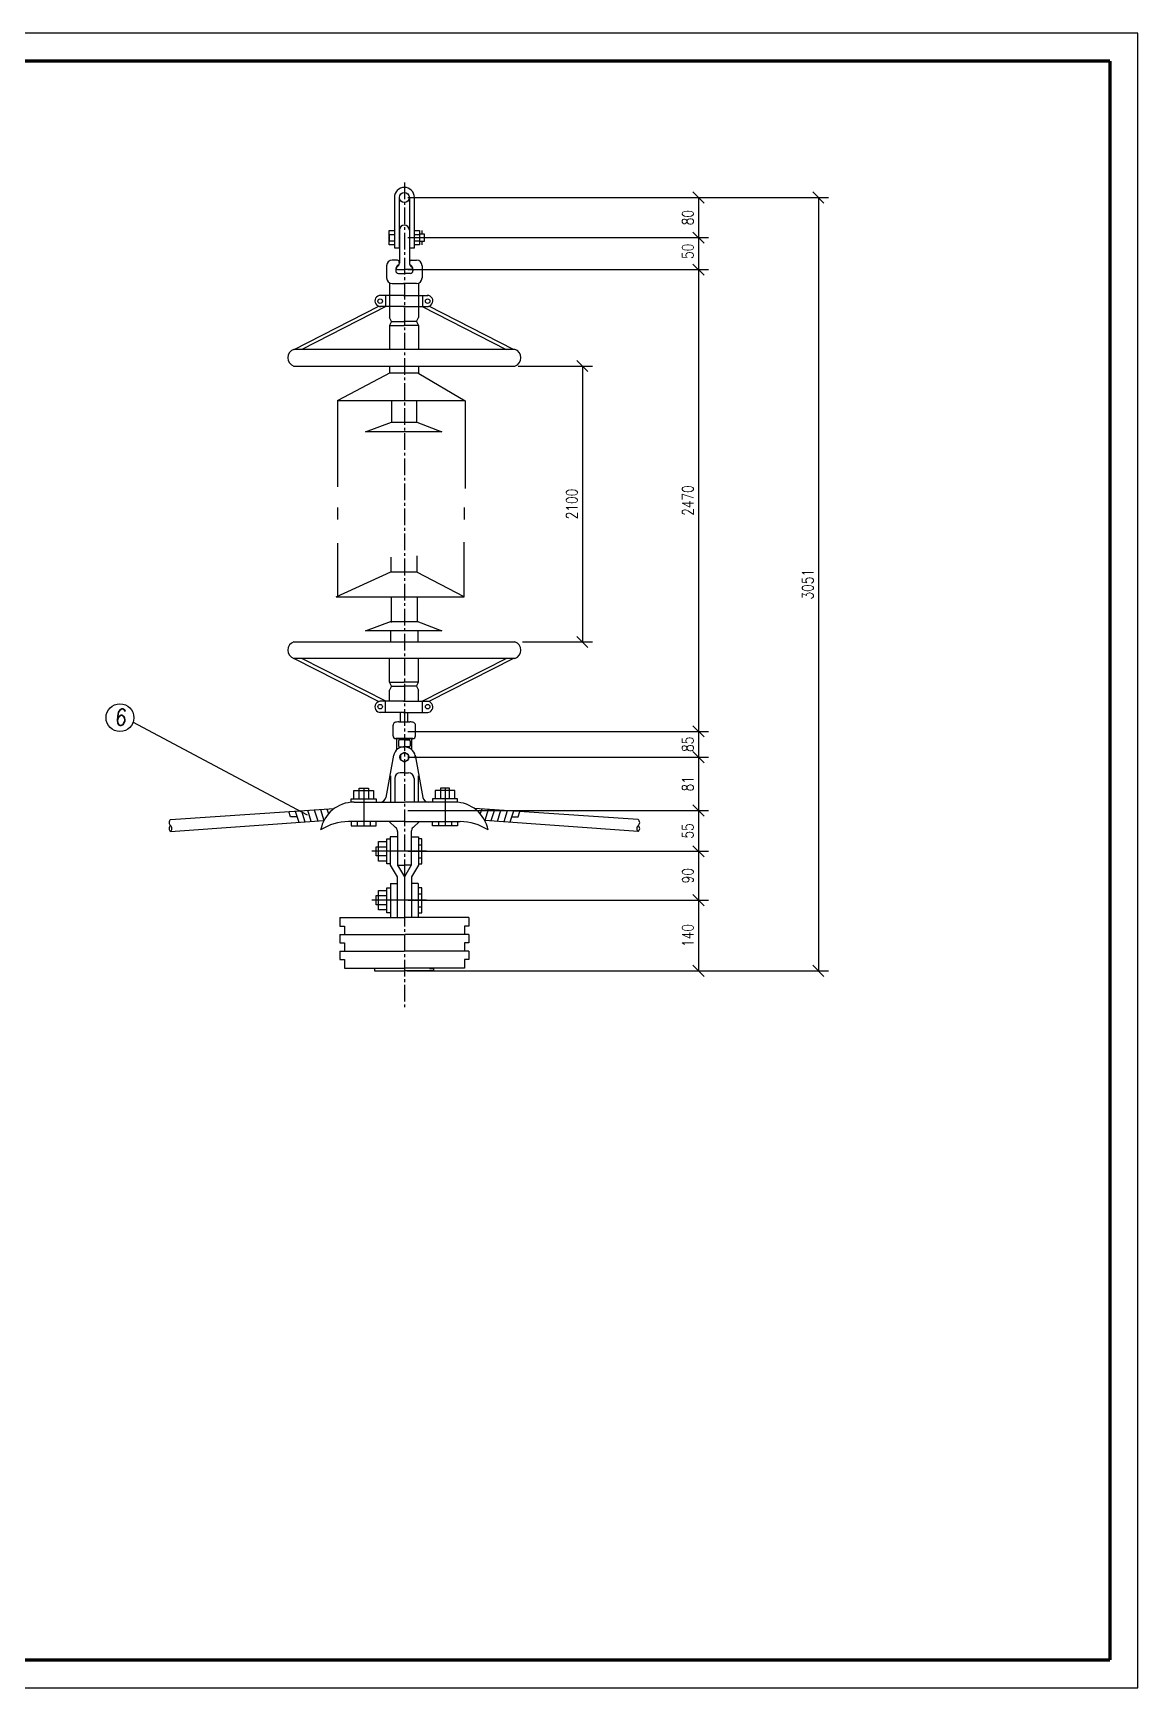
# Model space of a CAD drawing. Extents: x 2254 to 4895, y 1292 to 2309.
# Drawn here: x 3924.4 to 4122.7, y 1651.8 to 1948.8 of the extents above; entities that cross this region are included whole.
import ezdxf

# ---------------------------------------------------------------- set-up
doc = ezdxf.new("R2010")
doc.units = 0
doc.header["$LTSCALE"] = 4
doc.header["$MEASUREMENT"] = 0
doc.linetypes.add('CENTER2', pattern=[1.125, 0.75, -0.125, 0.125, -0.125])
doc.layers.get('0').update_dxf_attribs({"linetype": 'CONTINUOUS'})
doc.layers.get('Defpoints').update_dxf_attribs({"linetype": 'CONTINUOUS'})
doc.layers.add('1', color=7, linetype='CONTINUOUS')
doc.layers.add('CHI', color=4, linetype='CONTINUOUS')
doc.styles.add('HZ', font='txt.shx', dxfattribs={"width": 0.8, "bigfont": 'hztxt.shx'})
doc.styles.add('标准', font='txt.shx', dxfattribs={"width": 0.8, "oblique": 5})
doc.dimstyles.new('D2N', dxfattribs={"dimscale": 10, "dimtxt": 0.2, "dimasz": 0, "dimexe": 0.18, "dimexo": 0.06, "dimgap": 0.09, "dimtad": 1, "dimdec": 4, "dimzin": 0, "dimdsep": 46, "dimtxsty": 'HZ', "dimtsz": 0.1, "dimcen": 0.09, "dimadec": 0, "dimazin": 0, "dimtfac": 0.9, "dimtdec": 4, "dimtix": 1, "dimtmove": 2, "dimatfit": 3, "dimfxl": 1, "dimtolj": 1, "dimtzin": 0, "dimarcsym": 0})

# ---------------------------------------------------------------- blocks, each defined once
blk = doc.blocks.new('*D95')
at = {"color": 0, "lineweight": -2, "transparency": 16777216}
for p, q in [((3991.61, 1919.29), (4045.61, 1919.29)), ((4044.81, 1918.29), (4042.81, 1920.29)), ((4043.81, 1919.29), (4043.81, 1912.1)), ((4042.81, 1913.1), (4044.81, 1911.1)), ((3991.61, 1912.1), (4045.61, 1912.1))]:
    blk.add_line(p, q, dxfattribs=at)
at = {"layer": 'Defpoints', "color": 0, "ltscale": 0.1, "transparency": 16777216}
for p in [(3991.01, 1919.29), (3991.01, 1912.1), (4043.81, 1912.1)]:
    blk.add_point(p, dxfattribs=at)
at = {"color": 0, "ltscale": 0.1, "transparency": 16777216, "insert": (4041.91, 1915.69), "char_height": 2, "attachment_point": 5, "rotation": 90, "style": 'HZ'}
blk.add_mtext('\\A1;80', dxfattribs=at)
blk = doc.blocks.new('*D96')
at = {"color": 0, "lineweight": -2, "transparency": 16777216}
for p, q in [((3991.61, 1919.29), (4045.61, 1919.29)), ((4044.81, 1918.29), (4042.81, 1920.29)), ((4043.81, 1919.29), (4043.81, 1906.35)), ((4042.81, 1907.35), (4044.81, 1905.35)), ((3991.64, 1906.35), (4045.61, 1906.35))]:
    blk.add_line(p, q, dxfattribs=at)
at = {"layer": 'Defpoints', "color": 0, "ltscale": 0.1, "transparency": 16777216}
for p in [(3991.01, 1919.29), (3991.04, 1906.35), (4043.81, 1906.35)]:
    blk.add_point(p, dxfattribs=at)
at = {"color": 0, "ltscale": 0.1, "transparency": 16777216, "insert": (4041.91, 1909.63), "char_height": 2, "attachment_point": 5, "rotation": 90, "style": 'HZ'}
blk.add_mtext('\\A1;50', dxfattribs=at)
blk = doc.blocks.new('*D97')
at = {"color": 0, "lineweight": -2, "transparency": 16777216}
for p, q in [((4044.81, 1905.35), (4042.81, 1907.35)), ((3991.64, 1906.35), (4045.61, 1906.35)), ((4043.81, 1906.35), (4043.81, 1823.47)), ((4042.81, 1824.47), (4044.81, 1822.47)), ((3991.61, 1823.47), (4045.61, 1823.47))]:
    blk.add_line(p, q, dxfattribs=at)
at = {"layer": 'Defpoints', "color": 0, "ltscale": 0.1, "transparency": 16777216}
for p in [(3991.04, 1906.35), (3991.01, 1823.47), (4043.81, 1823.47)]:
    blk.add_point(p, dxfattribs=at)
at = {"color": 0, "ltscale": 0.1, "transparency": 16777216, "insert": (4041.91, 1864.91), "char_height": 2, "attachment_point": 5, "rotation": 90, "style": 'HZ'}
blk.add_mtext('\\A1;2470', dxfattribs=at)
blk = doc.blocks.new('*D98')
at = {"color": 0, "lineweight": -2, "transparency": 16777216}
for p, q in [((4044.81, 1822.47), (4042.81, 1824.47)), ((3991.61, 1823.47), (4045.61, 1823.47)), ((4043.81, 1823.47), (4043.81, 1818.85)), ((3991.65, 1818.85), (4045.61, 1818.85)), ((4042.81, 1819.85), (4044.81, 1817.85))]:
    blk.add_line(p, q, dxfattribs=at)
at = {"layer": 'Defpoints', "color": 0, "ltscale": 0.1, "transparency": 16777216}
for p in [(3991.01, 1823.47), (3991.05, 1818.85), (4043.81, 1818.85)]:
    blk.add_point(p, dxfattribs=at)
at = {"color": 0, "ltscale": 0.1, "transparency": 16777216, "insert": (4041.91, 1821.16), "char_height": 2, "attachment_point": 5, "rotation": 90, "style": 'HZ'}
blk.add_mtext('\\A1;85', dxfattribs=at)
blk = doc.blocks.new('*D99')
at = {"color": 0, "lineweight": -2, "transparency": 16777216}
for p, q in [((3991.65, 1818.85), (4045.61, 1818.85)), ((4044.81, 1817.85), (4042.81, 1819.85)), ((4043.81, 1818.85), (4043.81, 1809.27)), ((3991.61, 1809.27), (4045.61, 1809.27)), ((4042.81, 1810.27), (4044.81, 1808.27))]:
    blk.add_line(p, q, dxfattribs=at)
at = {"layer": 'Defpoints', "color": 0, "ltscale": 0.1, "transparency": 16777216}
for p in [(3991.05, 1818.85), (3991.01, 1809.27), (4043.81, 1809.27)]:
    blk.add_point(p, dxfattribs=at)
at = {"color": 0, "ltscale": 0.1, "transparency": 16777216, "insert": (4041.91, 1814.06), "char_height": 2, "attachment_point": 5, "rotation": 90, "style": 'HZ'}
blk.add_mtext('\\A1;81', dxfattribs=at)
blk = doc.blocks.new('*D100')
at = {"color": 0, "lineweight": -2, "transparency": 16777216}
for p, q in [((4011.46, 1889.04), (4024.78, 1889.04)), ((4023.98, 1888.04), (4021.98, 1890.04)), ((4022.98, 1889.04), (4022.98, 1839.53)), ((4012.2, 1839.53), (4024.78, 1839.53)), ((4021.98, 1840.53), (4023.98, 1838.53))]:
    blk.add_line(p, q, dxfattribs=at)
at = {"layer": 'Defpoints', "color": 0, "ltscale": 0.1, "transparency": 16777216}
for p in [(4010.86, 1889.04), (4011.6, 1839.53), (4022.98, 1839.53)]:
    blk.add_point(p, dxfattribs=at)
at = {"color": 0, "ltscale": 0.1, "transparency": 16777216, "insert": (4021.08, 1864.28), "char_height": 2, "attachment_point": 5, "rotation": 90, "style": 'HZ'}
blk.add_mtext('\\A1;2100', dxfattribs=at)
blk = doc.blocks.new('*D101')
at = {"color": 0, "lineweight": -2, "transparency": 16777216}
for p, q in [((3991.61, 1809.27), (4045.61, 1809.27)), ((4044.81, 1808.27), (4042.81, 1810.27)), ((4043.81, 1809.27), (4043.81, 1801.95)), ((4042.81, 1802.95), (4044.81, 1800.95)), ((3991.61, 1801.95), (4045.61, 1801.95))]:
    blk.add_line(p, q, dxfattribs=at)
at = {"layer": 'Defpoints', "color": 0, "ltscale": 0.1, "transparency": 16777216}
for p in [(3991.01, 1809.27), (3991.01, 1801.95), (4043.81, 1801.95)]:
    blk.add_point(p, dxfattribs=at)
at = {"color": 0, "ltscale": 0.1, "transparency": 16777216, "insert": (4041.91, 1805.61), "char_height": 2, "attachment_point": 5, "rotation": 90, "style": 'HZ'}
blk.add_mtext('\\A1;55', dxfattribs=at)
blk = doc.blocks.new('*D102')
at = {"color": 0, "lineweight": -2, "transparency": 16777216}
for p, q in [((4044.81, 1800.95), (4042.81, 1802.95)), ((3991.61, 1801.95), (4045.61, 1801.95)), ((4043.81, 1801.95), (4043.81, 1793.18)), ((4042.81, 1794.18), (4044.81, 1792.18)), ((3991.61, 1793.18), (4045.61, 1793.18))]:
    blk.add_line(p, q, dxfattribs=at)
at = {"layer": 'Defpoints', "color": 0, "ltscale": 0.1, "transparency": 16777216}
for p in [(3991.01, 1801.95), (3991.01, 1793.18), (4043.81, 1793.18)]:
    blk.add_point(p, dxfattribs=at)
at = {"color": 0, "ltscale": 0.1, "transparency": 16777216, "insert": (4041.91, 1797.56), "char_height": 2, "attachment_point": 5, "rotation": 90, "style": 'HZ'}
blk.add_mtext('\\A1;90', dxfattribs=at)
blk = doc.blocks.new('*D103')
at = {"color": 0, "lineweight": -2, "transparency": 16777216}
for p, q in [((4044.81, 1792.18), (4042.81, 1794.18)), ((3991.61, 1793.18), (4045.61, 1793.18)), ((4043.81, 1793.18), (4043.81, 1780.5)), ((3991.54, 1780.5), (4045.61, 1780.5)), ((4042.81, 1781.5), (4044.81, 1779.5))]:
    blk.add_line(p, q, dxfattribs=at)
at = {"layer": 'Defpoints', "color": 0, "ltscale": 0.1, "transparency": 16777216}
for p in [(3991.01, 1793.18), (3990.94, 1780.5), (4043.81, 1780.5)]:
    blk.add_point(p, dxfattribs=at)
at = {"color": 0, "ltscale": 0.1, "transparency": 16777216, "insert": (4041.91, 1786.84), "char_height": 2, "attachment_point": 5, "rotation": 90, "style": 'HZ'}
blk.add_mtext('\\A1;140', dxfattribs=at)
blk = doc.blocks.new('*D104')
at = {"color": 0, "lineweight": -2, "transparency": 16777216}
for p, q in [((3991.61, 1919.29), (4067.14, 1919.29)), ((4066.34, 1918.29), (4064.34, 1920.29)), ((4065.34, 1919.29), (4065.34, 1780.5)), ((3991.54, 1780.5), (4067.14, 1780.5)), ((4064.34, 1781.5), (4066.34, 1779.5))]:
    blk.add_line(p, q, dxfattribs=at)
at = {"layer": 'Defpoints', "color": 0, "ltscale": 0.1, "transparency": 16777216}
for p in [(3991.01, 1919.29), (3990.94, 1780.5), (4065.34, 1780.5)]:
    blk.add_point(p, dxfattribs=at)
at = {"color": 0, "ltscale": 0.1, "transparency": 16777216, "insert": (4063.44, 1849.89), "char_height": 2, "attachment_point": 5, "rotation": 90, "style": 'HZ'}
blk.add_mtext('\\A1;3051', dxfattribs=at)

msp = doc.modelspace()

# ---------------------------------------------------------------- linework, layer by layer
at = {"color": 7}
for p, q in [((4122.71504, 1948.8), (3702.71504, 1948.8)), ((4122.71504, 1651.8), (4122.71504, 1948.8)), ((3989.21109, 1919.29746), (3989.21109, 1910.28226)), ((3990.11109, 1910.28226), (3990.11109, 1919.29746)), ((3991.91109, 1919.29746), (3991.91109, 1910.28226)), ((3992.81109, 1910.28226), (3992.81109, 1919.29746)), ((3988.31109, 1911.45226), (3988.31109, 1913.34226)), ((3988.31109, 1913.34226), (3989.21109, 1913.34226)), ((3988.31109, 1912.71226), (3988.31109, 1911.45226)), ((3989.21109, 1913.34226), (3989.21109, 1912.71226)), ((3990.11109, 1913.43226), (3990.11109, 1907.50242)), ((3991.91109, 1913.43226), (3991.91109, 1908.25726)), ((3991.91109, 1913.43226), (3991.91109, 1907.50242)), ((3992.81109, 1913.34226), (3993.71109, 1913.34226)), ((3992.81113, 1912.71226), (3992.81109, 1912.71226)), ((3993.71109, 1913.34226), (3993.71109, 1910.82226)), ((3994.61109, 1912.71226), (3993.71289, 1912.71226)), ((3994.16109, 1913.34226), (3994.16109, 1912.71226)), ((3994.61109, 1911.45226), (3994.61109, 1912.71226)), ((3988.31109, 1912.65348), (3989.21624, 1912.65348)), ((3988.31109, 1911.5235), (3989.21381, 1911.5235)), ((3988.31109, 1910.82226), (3988.31109, 1911.45226)), ((3989.21109, 1910.82226), (3988.31109, 1910.82226)), ((3989.21109, 1911.45226), (3989.21109, 1910.82226)), ((3989.21109, 1910.28226), (3990.11109, 1910.28226)), ((3991.91109, 1910.28226), (3992.81109, 1910.28226)), ((3992.81109, 1911.45226), (3992.81113, 1911.45226)), ((3992.81109, 1910.82226), (3992.81109, 1911.45226)), ((3993.71109, 1910.82226), (3992.81109, 1910.82226)), ((3992.81113, 1912.64875), (3993.71289, 1912.64875)), ((3992.81356, 1911.51196), (3993.71337, 1911.51196)), ((3993.71289, 1911.45226), (3994.61109, 1911.45226)), ((3994.16109, 1911.45226), (3994.16109, 1910.82226)), ((3989.46254, 1906.4488), (3989.46254, 1906.15662)), ((3989.80264, 1906.35499), (3990.97954, 1906.35499)), ((3989.96254, 1905.65662), (3990.97954, 1905.65662)), ((3992.21954, 1906.35499), (3991.04264, 1906.35499)), ((3992.05964, 1905.65662), (3991.04264, 1905.65662)), ((3992.55964, 1906.4488), (3992.55964, 1906.15662)), ((3988.97266, 1822.67836), (3988.97266, 1824.58367)), ((3989.99913, 1825.15996), (3991.99068, 1825.15996)), ((3993.01714, 1822.67836), (3993.01714, 1824.58367)), ((3989.47266, 1822.17836), (3992.51714, 1822.17836)), ((3992.51714, 1822.17836), (3989.47266, 1822.17836)), ((3989.96104, 1821.733), (3989.96104, 1820.89334)), ((3991.01109, 1821.933), (3990.16104, 1821.933)), ((3990.16104, 1820.69334), (3991.01109, 1820.69334)), ((3991.01109, 1821.933), (3991.86114, 1821.933)), ((3991.86114, 1820.69334), (3991.01109, 1820.69334)), ((3992.06114, 1821.733), (3992.06114, 1820.89334)), ((3989.07506, 1819.18591), (3987.66704, 1811.62125)), ((3992.94712, 1819.18591), (3994.35514, 1811.62125)), ((3988.50624, 1815.52168), (3988.50624, 1810.77465)), ((3989.27248, 1815.04329), (3989.27248, 1810.77465)), ((3991.01109, 1816.04329), (3990.27248, 1816.04329)), ((3991.01109, 1816.04329), (3991.7497, 1816.04329)), ((3992.7497, 1815.04329), (3992.7497, 1810.77465)), ((3993.51594, 1815.52168), (3993.51594, 1810.77465)), ((3981.9548, 1812.88244), (3985.4548, 1812.88244)), ((3981.9548, 1811.38244), (3981.9548, 1812.88244)), ((3982.88246, 1813.30854), (3984.54523, 1813.30854)), ((3982.88246, 1811.38244), (3982.88246, 1813.30854)), ((3983.7048, 1813.30854), (3983.7048, 1806.52465)), ((3984.54523, 1813.30854), (3984.54523, 1811.38244)), ((3985.4548, 1812.88244), (3985.4548, 1811.38244)), ((3996.56737, 1812.88244), (3996.56737, 1811.38244)), ((4000.06737, 1812.88244), (3996.56737, 1812.88244)), ((3997.47694, 1813.30854), (3997.47694, 1811.38244)), ((3999.13971, 1813.30854), (3997.47694, 1813.30854)), ((3998.31737, 1813.30854), (3998.31737, 1806.52465)), ((3999.13971, 1811.38244), (3999.13971, 1813.30854)), ((4000.06737, 1811.38244), (4000.06737, 1812.88244)), ((3970.56831, 1808.15382), (3970.29106, 1809.078)), ((3971.41831, 1809.15382), (3972.07005, 1807.15205)), ((3972.57045, 1809.23131), (3973.15619, 1807.23003)), ((3974.30032, 1807.31216), (3973.70175, 1809.3074)), ((3974.829, 1809.38322), (3975.47583, 1807.39655)), ((3975.98114, 1809.46072), (3976.56246, 1807.47455)), ((3977.11244, 1809.53681), (3977.38316, 1808.72465)), ((3981.4548, 1811.38244), (3985.9548, 1811.38244)), ((3981.4548, 1810.75172), (3981.4548, 1811.38244)), ((3981.98316, 1810.77465), (3986.13539, 1810.77465)), ((3983.23316, 1810.77465), (3991.01109, 1810.77465)), ((3984.06014, 1810.77465), (3986.67887, 1810.77465)), ((3985.9548, 1811.38244), (3985.9548, 1810.77465)), ((3998.78901, 1810.77465), (3991.01109, 1810.77465)), ((3997.96203, 1810.77465), (3995.3433, 1810.77465)), ((4000.03901, 1810.77465), (3995.88679, 1810.77465)), ((3996.06737, 1811.38244), (3996.06737, 1810.77465)), ((4000.56737, 1811.38244), (3996.06737, 1811.38244)), ((4000.56737, 1810.75172), (4000.56737, 1811.38244)), ((4004.90973, 1809.53681), (4004.63901, 1808.72465)), ((4006.04103, 1809.46072), (4005.45972, 1807.47455)), ((4007.19317, 1809.38322), (4006.54635, 1807.39655)), ((4007.72185, 1807.31216), (4008.32043, 1809.3074)), ((4009.45173, 1809.23131), (4008.86598, 1807.23003)), ((4010.60387, 1809.15382), (4009.95213, 1807.15205)), ((4011.45387, 1808.15382), (4011.73112, 1809.078)), ((3971.69331, 1808.15382), (3970.56831, 1808.15382)), ((3991.01109, 1807.27465), (3980.98316, 1807.27465)), ((3981.4548, 1807.27465), (3981.4548, 1806.52465)), ((3981.4548, 1806.52465), (3985.9548, 1806.52465)), ((3982.52362, 1807.27465), (3982.52362, 1806.52465)), ((3984.88599, 1807.27465), (3984.88599, 1806.52465)), ((3985.9548, 1806.52465), (3985.9548, 1807.27465)), ((3988.2916, 1807.27465), (3989.44, 1806.24468)), ((3991.01109, 1807.27465), (4001.03901, 1807.27465)), ((3993.73058, 1807.27465), (3992.58217, 1806.24468)), ((3996.06737, 1806.52465), (3996.06737, 1807.27465)), ((4000.56737, 1806.52465), (3996.06737, 1806.52465)), ((3997.13619, 1807.27465), (3997.13619, 1806.52465)), ((3999.49855, 1807.27465), (3999.49855, 1806.52465)), ((4000.56737, 1807.27465), (4000.56737, 1806.52465)), ((4010.32887, 1808.15382), (4011.45387, 1808.15382)), ((3986.35577, 1803.68956), (3987.85577, 1803.68956)), ((3986.35577, 1800.18956), (3986.35577, 1803.68956)), ((3987.85577, 1804.18956), (3988.46356, 1804.18956)), ((3987.85577, 1799.68956), (3987.85577, 1804.18956)), ((3989.77233, 1804.56228), (3988.46356, 1804.56228)), ((3988.46356, 1804.56228), (3988.46356, 1799.44259)), ((3989.77233, 1805.50023), (3989.77233, 1799.44721)), ((3992.24985, 1805.50023), (3992.24985, 1799.44721)), ((3992.24985, 1804.56228), (3993.55862, 1804.56228)), ((3993.55862, 1804.56228), (3993.55862, 1799.44259)), ((3994.1682, 1804.18247), (3993.55862, 1804.18247)), ((3993.55862, 1803.11365), (3994.1682, 1803.11365)), ((3994.1682, 1799.68247), (3994.1682, 1804.18247)), ((3994.95806, 1801.9486), (3985.17844, 1801.9486)), ((3985.92966, 1802.77998), (3987.85577, 1802.77998)), ((3985.92966, 1801.11721), (3985.92966, 1802.77998)), ((3987.85577, 1801.11721), (3985.92966, 1801.11721)), ((3987.85577, 1800.18956), (3986.35577, 1800.18956)), ((3993.55862, 1800.75129), (3994.1682, 1800.75129)), ((3988.48648, 1799.68956), (3987.85577, 1799.68956)), ((3988.46356, 1799.44259), (3989.70587, 1797.34816)), ((3989.70587, 1797.34816), (3989.70587, 1790.04551)), ((3989.77233, 1799.44721), (3991.01109, 1799.44721)), ((3989.77233, 1799.44721), (3991.01109, 1797.36965)), ((3992.24985, 1799.44721), (3991.01109, 1799.44721)), ((3992.24985, 1799.44721), (3991.01109, 1797.36965)), ((3991.01109, 1797.36965), (3991.01109, 1790.04551)), ((3993.55862, 1799.44259), (3992.31631, 1797.34816)), ((3992.31631, 1797.34816), (3992.31631, 1790.04551)), ((3993.55862, 1799.68247), (3994.1682, 1799.68247)), ((3985.92966, 1794.0119), (3987.85577, 1794.0119)), ((3985.92966, 1792.34913), (3985.92966, 1794.0119)), ((3986.35577, 1794.92147), (3987.85577, 1794.92147)), ((3986.35577, 1791.42147), (3986.35577, 1794.92147)), ((3987.85577, 1795.42147), (3988.46356, 1795.42147)), ((3987.85577, 1790.92147), (3987.85577, 1795.42147)), ((3988.51152, 1796.16586), (3989.70587, 1796.16586)), ((3988.51152, 1796.16586), (3988.51152, 1790.04551)), ((3993.51066, 1796.16586), (3992.31631, 1796.16586)), ((3993.51066, 1796.16586), (3993.51066, 1790.04551)), ((3994.1682, 1795.41438), (3993.55862, 1795.41438)), ((3993.55862, 1794.34557), (3994.1682, 1794.34557)), ((3994.1682, 1790.91438), (3994.1682, 1795.41438)), ((3994.95806, 1793.18052), (3985.17844, 1793.18052)), ((3987.85577, 1792.34913), (3985.92966, 1792.34913)), ((3987.85577, 1791.42147), (3986.35577, 1791.42147)), ((3988.48648, 1790.92147), (3987.85577, 1790.92147)), ((3993.55862, 1791.9832), (3994.1682, 1791.9832)), ((3993.55862, 1790.91438), (3994.1682, 1790.91438)), ((3979.42666, 1790.04551), (3990.94692, 1790.04551)), ((3979.42666, 1790.04551), (3979.42666, 1788.5378)), ((3979.42666, 1788.5378), (3980.24357, 1788.5378)), ((3980.24357, 1788.5378), (3980.24357, 1787.0301)), ((4002.59552, 1790.04551), (3991.07526, 1790.04551)), ((4002.59552, 1788.5378), (4001.77861, 1788.5378)), ((4001.77861, 1788.5378), (4001.77861, 1787.0301)), ((4002.59552, 1790.04551), (4002.59552, 1788.5378)), ((3979.42666, 1787.0301), (3979.42666, 1785.52239)), ((3979.42666, 1787.0301), (3980.24357, 1787.0301)), ((3979.42666, 1785.52239), (3980.24357, 1785.52239)), ((3980.24357, 1787.0301), (3990.94692, 1787.0301)), ((3980.24357, 1785.52239), (3980.24357, 1784.01468)), ((4001.77861, 1787.0301), (3991.07526, 1787.0301)), ((4002.59552, 1787.0301), (4001.77861, 1787.0301)), ((4002.59552, 1785.52239), (4001.77861, 1785.52239)), ((4001.77861, 1785.52239), (4001.77861, 1784.01468)), ((4002.59552, 1787.0301), (4002.59552, 1785.52239)), ((3979.42666, 1784.01468), (3990.94692, 1784.01468)), ((3979.42666, 1784.01468), (3979.42666, 1782.50698)), ((3979.42666, 1782.50698), (3980.24357, 1782.50698)), ((3980.24357, 1782.50698), (3980.24357, 1780.99927)), ((4002.59552, 1784.01468), (3991.07526, 1784.01468)), ((4002.59552, 1782.50698), (4001.77861, 1782.50698)), ((4001.77861, 1782.50698), (4001.77861, 1780.99927)), ((4002.59552, 1784.01468), (4002.59552, 1782.50698)), ((3980.24357, 1780.99927), (3990.94692, 1780.99927)), ((3986.38552, 1780.91484), (3985.6746, 1780.91484)), ((3985.6746, 1780.91484), (3985.6746, 1780.49738)), ((3985.6746, 1780.49738), (3990.94291, 1780.49738)), ((3986.38552, 1780.99927), (3986.38552, 1780.91484)), ((3996.21924, 1780.49738), (3990.95093, 1780.49738)), ((4001.77861, 1780.99927), (3991.07526, 1780.99927)), ((3995.50832, 1780.99927), (3995.50832, 1780.91484)), ((3995.50832, 1780.91484), (3996.21924, 1780.91484)), ((3996.21924, 1780.91484), (3996.21924, 1780.49738)), ((3702.71504, 1651.8), (4122.71504, 1651.8))]:
    msp.add_line(p, q, dxfattribs=at)
at = {"color": 7, "linetype": 'CENTER2'}
msp.add_line((3991.01109, 1921.9796), (3991.01109, 1773.64033), dxfattribs=at)
at = {"color": 7, "const_width": 0.6}
for points in [[(4117.71504, 1943.8), (3727.71504, 1943.8)], [(4117.71504, 1656.8), (4117.71504, 1943.8)], [(3727.71504, 1656.8), (4117.71504, 1656.8)]]:
    msp.add_lwpolyline(points, dxfattribs=at)
at = {"color": 7}
for points in [[(3990.33622, 1825.15996), (3990.33622, 1826.87029)], [(3991.65358, 1825.15996), (3991.65358, 1826.87029)]]:
    msp.add_lwpolyline(points, dxfattribs=at)
for points in [[(3989.67266, 1820.17948), (3989.67266, 1821.97836, 0.414213562), (3989.47266, 1822.17836), (3989.47266, 1822.17836)], [(3992.34952, 1820.17948), (3992.34952, 1821.97836, -0.414213562), (3992.54952, 1822.17836), (3992.54952, 1822.17836)]]:
    msp.add_lwpolyline(points, format="xyb", dxfattribs=at)
msp.add_lwpolyline([(3991.01109, 1819.67655), (3990.29249, 1819.26033), (3990.29365, 1818.4299), (3991.01341, 1818.01569), (3991.732, 1818.43191), (3991.73084, 1819.26234)], close=True, dxfattribs=at)
for centre, radius in [((3991.01109, 1919.29746), 0.9), ((3991.01109, 1818.84839), 0.8)]:
    msp.add_circle(centre, radius, dxfattribs=at)
for centre, radius, start, end in [((3991.01109, 1919.29746), 1.8, 0, 180), ((3991.01109, 1913.43226), 0.9, 0, 180), ((3990.59542, 1906.26534), 1.14764, 127.012738, 170.8009832), ((3989.91425, 1906.45604), 0.4546, 114.4441155, 159.0758436), ((3989.51923, 1907.32507), 0.5, 294.4441155, 320.411429), ((3989.62685, 1907.57951), 0.48512, 304.9201048, 73.5843159), ((3989.29042, 1907.55317), 0.82223, 318.3225766, 356.4615169), ((3992.39533, 1907.57951), 0.48512, 106.4156841, 235.0798952), ((3992.73176, 1907.55317), 0.82223, 183.5384831, 221.6774234), ((3991.42676, 1906.26534), 1.14764, 9.1990168, 52.987262), ((3992.50295, 1907.32507), 0.5, 219.588571, 245.5558845), ((3992.10793, 1906.45604), 0.4546, 20.9241564, 65.5558845), ((3989.96254, 1906.15662), 0.5, 180, 270), ((3989.81002, 1906.6852), 0.33115, 194.2628637, 274.3288038), ((3992.05964, 1906.15662), 0.5, 270, 0), ((3992.21215, 1906.6852), 0.33115, 265.6711962, 345.7371363), ((3989.47266, 1824.58367), 0.5, 113.6429047, 180), ((3989.86588, 1823.68546), 1.4805, 84.8362491, 113.6429047), ((3992.12393, 1823.68546), 1.4805, 66.3570953, 95.1637509), ((3992.51714, 1824.58367), 0.5, 0, 66.3570953), ((3989.47266, 1822.67836), 0.5, 180, 270), ((3991.01109, 1818.69334), 2, 0, 167.8950966), ((3990.16104, 1821.733), 0.2, 90, 180), ((3990.16104, 1820.89334), 0.2, 180, 270), ((3991.86114, 1821.733), 0.2, 0, 90), ((3991.86114, 1820.89334), 0.2, 270, 0), ((3992.51714, 1822.67836), 0.5, 270, 0), ((3990.27248, 1815.04329), 1, 90, 180), ((3991.7497, 1815.04329), 1, 0, 90), ((3981.98316, 1804.67465), 6.1, 90, 169.6111422), ((3986.67887, 1811.77465), 1, 270, 351.1760798), ((3995.3433, 1811.77465), 1, 188.8239202, 270), ((4000.03901, 1804.67465), 6.1, 10.3888578, 90), ((3949.46265, 1807.1092), 0.70201, 130.0341652, 229.9658348), ((3949.46265, 1806.0342), 0.70201, 130.0341652, 229.9658348), ((3948.55953, 1806.0342), 0.70201, 310.0341652, 49.9658348), ((3980.98316, 1798.19131), 9.08333, 90, 123.3984885), ((3988.77233, 1805.50023), 1, 0, 48.1119547), ((3993.24985, 1805.50023), 1, 131.8880453, 180), ((4001.03901, 1798.19131), 9.08333, 56.6015115, 90), ((4033.46265, 1806.0342), 0.70201, 130.0341652, 229.9658348), ((4032.55953, 1807.1092), 0.70201, 310.0341652, 49.9658348), ((4032.55953, 1806.0342), 0.70201, 310.0341652, 49.9658348)]:
    msp.add_arc(centre, radius, start, end, dxfattribs=at)
at = {"layer": '1', "color": 7}
for p, q in [((3942.20727, 1825.19968), (3973.58934, 1808.50666)), ((3949.01109, 1807.6467), (3978.41841, 1809.62465)), ((4033.01109, 1807.6467), (4003.60377, 1809.62465)), ((3949.01109, 1805.4967), (3976.56376, 1807.47465)), ((4033.01109, 1805.4967), (4005.45842, 1807.47465))]:
    msp.add_line(p, q, dxfattribs=at)
msp.add_circle((3939.94484, 1825.93409), 2.5, dxfattribs=at)
at = {"layer": 'CHI', "color": 7}
for p, q in [((3987.82809, 1907.04485), (3987.82809, 1904.85493)), ((3989.76395, 1908.04485), (3988.82809, 1908.04485)), ((3992.25823, 1908.04485), (3992.42037, 1908.04485)), ((3992.25823, 1908.04485), (3993.19408, 1908.04485)), ((3994.19408, 1907.04485), (3994.19408, 1904.85493)), ((3988.31896, 1903.99425), (3988.31896, 1897.74719)), ((3988.82809, 1903.85493), (3990.99155, 1903.85493)), ((3993.19302, 1903.85493), (3990.87018, 1903.85493)), ((3993.54023, 1903.91715), (3993.54023, 1897.74719)), ((3994.19302, 1906.11789), (3994.19302, 1904.85493)), ((3990.99908, 1901.72752), (3986.62375, 1901.72752)), ((3987.61364, 1901.72752), (3987.61364, 1899.71571)), ((3990.86011, 1901.72752), (3995.23544, 1901.72752)), ((3994.24555, 1901.72752), (3994.24555, 1899.71571)), ((3971.24439, 1892.03588), (3986.43105, 1899.76508)), ((3987.65724, 1899.72752), (3972.57813, 1892.03588)), ((3990.99908, 1899.72752), (3986.5792, 1899.72752)), ((3990.86011, 1899.72752), (3995.27999, 1899.72752)), ((3994.20195, 1899.72752), (4009.28106, 1892.03588)), ((4010.61481, 1892.03588), (3995.42814, 1899.76508)), ((3988.68048, 1897.02431), (3988.31336, 1897.7584)), ((3988.68105, 1897.02319), (3988.32337, 1896.30799)), ((3988.32461, 1896.31903), (3990.97092, 1896.31903)), ((3988.32461, 1896.31903), (3988.32461, 1892.03588)), ((3988.68048, 1897.02431), (3990.97092, 1897.02431)), ((3993.17871, 1897.02431), (3990.88827, 1897.02431)), ((3993.53458, 1896.31903), (3990.88827, 1896.31903)), ((3993.17815, 1897.02319), (3993.53583, 1896.30799)), ((3993.17871, 1897.02431), (3993.54584, 1897.7584)), ((3993.53458, 1896.31903), (3993.53458, 1892.03588)), ((3970.99488, 1892.03588), (3970.99488, 1892.03588)), ((4010.86432, 1892.03588), (3971.16604, 1892.03588)), ((4010.86432, 1892.03588), (4010.86432, 1892.03588)), ((3971.10934, 1889.03588), (4010.86432, 1889.03588)), ((3988.32461, 1889.03588), (3988.32461, 1887.75636)), ((3993.53458, 1889.03588), (3993.53458, 1887.66093)), ((3988.44561, 1887.82042), (3979.08506, 1882.865)), ((3988.33022, 1887.82042), (3993.46253, 1887.82042)), ((3993.61814, 1887.71346), (4001.90317, 1882.81792)), ((4001.90436, 1882.79109), (3978.9413, 1882.79109)), ((3979.01105, 1882.79109), (3979.01105, 1867.33781)), ((3988.72129, 1882.79109), (3988.72129, 1878.96633)), ((3988.72129, 1882.79109), (3988.72129, 1881.58954)), ((3993.24433, 1878.97803), (3993.24433, 1882.79109)), ((3993.24433, 1881.37245), (3993.24433, 1882.79109)), ((4001.90436, 1882.79109), (4001.90436, 1867.04522)), ((3984.01732, 1877.24756), (3988.72129, 1878.98436)), ((3997.76737, 1877.24756), (3984.01732, 1877.24756)), ((3988.72438, 1878.97803), (3993.24742, 1878.97803)), ((3993.24433, 1878.98436), (3997.76737, 1877.24756)), ((3979.01959, 1863.6769), (3979.01959, 1861.50353)), ((4001.73243, 1863.6769), (4001.73243, 1861.50353)), ((3979.01959, 1857.26452), (3979.01959, 1847.58867)), ((4001.68652, 1857.41591), (4001.68652, 1847.58867)), ((3988.59362, 1854.73652), (3988.59362, 1852.12621)), ((3993.27775, 1855.00534), (3993.27775, 1852.06875)), ((3978.79402, 1847.63715), (3988.58862, 1852.13226)), ((3988.58862, 1852.13226), (3993.27775, 1852.13226)), ((3993.16943, 1852.13373), (4001.68652, 1847.66242)), ((4001.68652, 1847.58867), (3978.76723, 1847.58867)), ((3988.62503, 1847.58867), (3988.62503, 1843.02959)), ((3993.34059, 1843.08734), (3993.34059, 1847.64642)), ((3984.01732, 1841.50989), (3988.72129, 1843.24669)), ((3997.76737, 1841.50989), (3984.01732, 1841.50989)), ((3988.58654, 1839.56654), (3988.58654, 1841.51213)), ((3988.72129, 1843.21674), (3993.24433, 1843.21674)), ((3993.24433, 1843.24669), (3997.76737, 1841.50989)), ((3993.48645, 1839.5643), (3993.48645, 1841.50989)), ((3971.10934, 1839.5643), (4010.86432, 1839.5643)), ((3970.99488, 1836.5643), (3970.99488, 1836.5643)), ((4010.86432, 1836.5643), (3971.16604, 1836.5643)), ((3971.24439, 1836.5643), (3986.43105, 1828.8351)), ((3987.65724, 1828.87266), (3972.57813, 1836.5643)), ((3988.32461, 1832.28115), (3988.32461, 1836.5643)), ((3993.53458, 1832.28115), (3993.53458, 1836.5643)), ((3994.20195, 1828.87266), (4009.28106, 1836.5643)), ((4010.61481, 1836.5643), (3995.42814, 1828.8351)), ((4010.86432, 1836.5643), (4010.86432, 1836.5643)), ((3988.68048, 1831.57588), (3988.31336, 1830.84179)), ((3988.31896, 1828.87266), (3988.31896, 1830.85299)), ((3988.68105, 1831.577), (3988.32337, 1832.2922)), ((3988.32461, 1832.28115), (3990.97092, 1832.28115)), ((3988.68048, 1831.57588), (3990.97092, 1831.57588)), ((3993.53458, 1832.28115), (3990.88827, 1832.28115)), ((3993.17871, 1831.57588), (3990.88827, 1831.57588)), ((3993.17815, 1831.577), (3993.53583, 1832.2922)), ((3993.17871, 1831.57588), (3993.54584, 1830.84179)), ((3993.54023, 1828.87266), (3993.54023, 1830.85299)), ((3990.99908, 1828.87266), (3986.5792, 1828.87266)), ((3990.99908, 1826.87266), (3986.62375, 1826.87266)), ((3987.61364, 1826.87266), (3987.61364, 1828.88447)), ((3990.86011, 1828.87266), (3995.27999, 1828.87266)), ((3990.86011, 1826.87266), (3995.23544, 1826.87266)), ((3994.24555, 1826.87266), (3994.24555, 1828.88447))]:
    msp.add_line(p, q, dxfattribs=at)
for centre in [(3986.67222, 1900.68622), (3995.18697, 1900.68622), (3986.67222, 1827.91397), (3995.18697, 1827.91397)]:
    msp.add_circle(centre, 0.40741, dxfattribs=at)
for centre, radius, start, end in [((3988.82809, 1907.04485), 1, 90, 180), ((3993.19408, 1907.04485), 1, 0, 90), ((3988.82809, 1904.85493), 1, 180, 270), ((3993.19302, 1904.85493), 1, 270, 0), ((3986.73809, 1900.73108), 1.00298, 90.0510526, 273.9639735), ((3995.1211, 1900.73108), 1.00298, 266.0360265, 89.9489474), ((3971.67963, 1890.54048), 1.58114, 108.4349488, 251.5650512), ((4010.36432, 1890.53588), 1.58114, 288.4349488, 71.5650512), ((3971.67963, 1838.0597), 1.58114, 108.4349488, 251.5650512), ((4010.36432, 1838.0643), 1.58114, 288.4349488, 71.5650512), ((3986.73809, 1827.86911), 1.00298, 86.0360265, 269.9489474), ((3995.1211, 1827.86911), 1.00298, 270.0510526, 93.9639735)]:
    msp.add_arc(centre, radius, start, end, dxfattribs=at)

# ---------------------------------------------------------------- texts
at = {"layer": 'CHI', "color": 7, "style": '标准', "oblique": 5, "width": 0.8}
msp.add_text('6', height=3, dxfattribs=at).set_placement((3938.98717, 1824.50021))

# ---------------------------------------------------------------- dimensions: what is measured, and where the dimension line sits
at = {"color": 7}
for base, p1, p2, text, picture, middle in [((4065.34451, 1780.49738), (3991.01109, 1919.28717), (3990.94291, 1780.49738), '3051', '*D104', (4063.44451, 1849.89227)), ((4043.8111, 1912.10111), (3991.01109, 1919.28717), (3991.01109, 1912.10111), '80', '*D95', (4041.9111, 1915.69414)), ((4043.8111, 1823.4701), (3991.04264, 1906.35499), (3991.01109, 1823.4701), '2470', '*D97', (4041.9111, 1864.91255)), ((4022.97751, 1839.52838), (4010.86432, 1889.03588), (4011.59577, 1839.52838), '2100', '*D100', (4021.07751, 1864.28213)), ((4043.8111, 1818.84512), (3991.01109, 1823.4701), (3991.0493, 1818.84512), '85', '*D98', (4041.9111, 1821.15761)), ((4043.8111, 1809.26911), (3991.0493, 1818.84512), (3991.01109, 1809.26911), '81', '*D99', (4041.9111, 1814.05712)), ((4043.8111, 1801.9486), (3991.01109, 1809.26911), (3991.01109, 1801.9486), '55', '*D101', (4041.9111, 1805.60886)), ((4043.8111, 1793.18052), (3991.01109, 1801.9486), (3991.01109, 1793.18052), '90', '*D102', (4041.9111, 1797.56456)), ((4043.8111, 1780.49738), (3991.01109, 1793.18052), (3990.94291, 1780.49738), '140', '*D103', (4041.9111, 1786.83895))]:
    dim = msp.add_linear_dim(base=base, p1=p1, p2=p2, angle=90, text=text, dimstyle='D2N', override={"dimfxl": 1.25}, dxfattribs=at)
    dim.commit()
    dim.dimension.update_dxf_attribs({"geometry": picture, "text_midpoint": middle})
dim = msp.add_linear_dim(base=(4043.8111, 1906.35499), p1=(3991.01109, 1919.28717), p2=(3991.04264, 1906.35499), angle=90, text='50', dimstyle='D2N', override={"dimfxl": 1.25}, dxfattribs=at)
dim.commit()
dim.dimension.update_dxf_attribs({"geometry": '*D96', "text_midpoint": (4041.9111, 1909.6271), "dimtype": 160})

doc.saveas('drawing.dxf')
